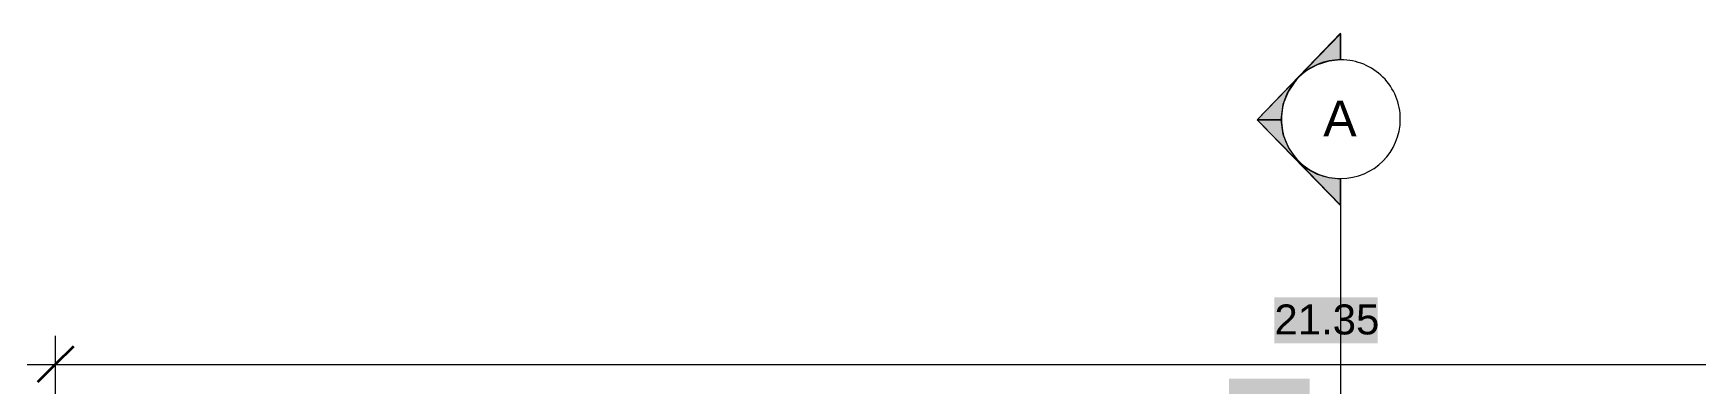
# Model space of a CAD drawing. Extents: x -187 to 52, y -9 to 65.
# Drawn here: x -176.4 to -162.44, y 55.57 to 58.52 of the extents above; entities that cross this region are included whole.
import ezdxf

# ---------------------------------------------------------------- set-up
doc = ezdxf.new("R2010")
doc.units = 0
doc.header["$MEASUREMENT"] = 0
doc.layers.add('PDF4_Geometría', color=7, linetype='Continuous')
doc.layers.add('PDF4_Texto', color=7, linetype='Continuous')
doc.layers.add('PDF4_Rellenos sólidos', color=7, linetype='Continuous', true_color=0xffffff)
doc.styles.add('PDF Arial', font='arial.ttf')

msp = doc.modelspace()

# ---------------------------------------------------------------- hatches: boundary and pattern name
at = {"layer": 'PDF4_Rellenos sólidos', "transparency": 33554559}
h = msp.add_hatch(color=7, dxfattribs=at)
h.paths.add_polyline_path([(-165.769, 58.157), (-165.765, 58.153), (-165.765, 58.157)])
h.paths.add_polyline_path([(-165.765, 58.161), (-165.761, 58.157), (-165.761, 58.161)])
h.paths.add_polyline_path([(-165.774, 58.153), (-165.769, 58.148), (-165.769, 58.153)])
h.paths.add_polyline_path([(-165.452, 58.292), (-165.422, 58.292), (-165.422, 58.508), (-165.427, 58.508), (-165.541, 58.394), (-165.545, 58.385), (-165.664, 58.267), (-165.668, 58.258), (-165.761, 58.165), (-165.752, 58.161), (-165.752, 58.165), (-165.735, 58.182), (-165.727, 58.187), (-165.706, 58.208), (-165.621, 58.25), (-165.617, 58.254), (-165.6, 58.258), (-165.575, 58.267), (-165.558, 58.271), (-165.52, 58.284)])
h.paths.add_polyline_path([(-165.778, 58.148), (-165.774, 58.144), (-165.774, 58.148)])
h.paths.add_polyline_path([(-165.778, 58.14), (-165.778, 58.144), (-165.782, 58.144)])
h = msp.add_hatch(color=7, dxfattribs=at)
h.paths.add_polyline_path([(-165.803, 58.119), (-165.799, 58.115), (-165.799, 58.119)])
h.paths.add_polyline_path([(-165.799, 58.123), (-165.795, 58.119), (-165.795, 58.123)])
h.paths.add_polyline_path([(-166.12, 57.793), (-165.922, 57.789), (-165.922, 57.793), (-165.917, 57.823), (-165.913, 57.857), (-165.909, 57.886), (-165.905, 57.92), (-165.896, 57.937), (-165.892, 57.95), (-165.888, 57.958), (-165.883, 57.971), (-165.879, 57.979), (-165.875, 57.992), (-165.871, 58), (-165.867, 58.013), (-165.862, 58.022), (-165.858, 58.034), (-165.85, 58.043), (-165.845, 58.051), (-165.841, 58.055), (-165.837, 58.064), (-165.833, 58.068), (-165.828, 58.077), (-165.824, 58.081), (-165.82, 58.089), (-165.816, 58.094), (-165.812, 58.102), (-165.807, 58.106), (-165.803, 58.115), (-165.807, 58.115), (-165.896, 58.026), (-165.9, 58.017), (-166.006, 57.912), (-166.01, 57.903)])
h = msp.add_hatch(color=7, dxfattribs=at)
h.paths.add_polyline_path([(-165.917, 57.759), (-165.917, 57.789), (-166.116, 57.789), (-165.951, 57.624), (-165.951, 57.616), (-165.947, 57.616), (-165.803, 57.472), (-165.803, 57.48), (-165.807, 57.485), (-165.812, 57.485), (-165.812, 57.493), (-165.816, 57.497), (-165.82, 57.497), (-165.82, 57.506), (-165.824, 57.51), (-165.828, 57.51), (-165.828, 57.518), (-165.833, 57.523), (-165.837, 57.523), (-165.837, 57.531), (-165.841, 57.535), (-165.845, 57.535), (-165.845, 57.544), (-165.854, 57.552), (-165.858, 57.552), (-165.858, 57.565), (-165.862, 57.565), (-165.862, 57.573), (-165.867, 57.573), (-165.867, 57.586), (-165.871, 57.586), (-165.871, 57.594), (-165.875, 57.594), (-165.875, 57.607), (-165.879, 57.607), (-165.879, 57.616), (-165.883, 57.616), (-165.883, 57.628), (-165.888, 57.628), (-165.888, 57.637), (-165.892, 57.637), (-165.892, 57.649), (-165.896, 57.649), (-165.896, 57.658), (-165.9, 57.658), (-165.9, 57.666), (-165.905, 57.666), (-165.905, 57.7), (-165.909, 57.7), (-165.909, 57.73), (-165.913, 57.73), (-165.913, 57.759)])
h.paths.add_polyline_path([(-165.799, 57.468), (-165.795, 57.463), (-165.795, 57.468)])
h.paths.add_polyline_path([(-165.803, 57.472), (-165.799, 57.468), (-165.799, 57.472)])
h = msp.add_hatch(color=7, dxfattribs=at)
h.paths.add_polyline_path([(-165.778, 57.442), (-165.778, 57.446), (-165.782, 57.446)])
h.paths.add_polyline_path([(-165.422, 57.294), (-165.452, 57.298), (-165.52, 57.307), (-165.558, 57.32), (-165.575, 57.324), (-165.6, 57.332), (-165.617, 57.336), (-165.621, 57.341), (-165.706, 57.383), (-165.727, 57.404), (-165.735, 57.408), (-165.752, 57.425), (-165.761, 57.425), (-165.664, 57.328), (-165.664, 57.32), (-165.659, 57.32), (-165.541, 57.201), (-165.541, 57.193), (-165.537, 57.193), (-165.422, 57.079)])
h.paths.add_polyline_path([(-165.774, 57.438), (-165.769, 57.434), (-165.769, 57.438)])
h.paths.add_polyline_path([(-165.769, 57.434), (-165.765, 57.43), (-165.765, 57.434)])
h.paths.add_polyline_path([(-165.765, 57.43), (-165.761, 57.425), (-165.761, 57.43)])
h.paths.add_polyline_path([(-165.778, 57.442), (-165.774, 57.438), (-165.774, 57.442)])
for points in [[(-165.977, 56.296), (-165.977, 55.907), (-165.11, 55.907), (-165.11, 56.296)], [(-166.357, 55.611), (-166.357, 55.222), (-165.68, 55.222), (-165.68, 55.611)]]:
    msp.add_hatch(color=256, dxfattribs=at).paths.add_polyline_path(points)

# ---------------------------------------------------------------- linework, layer by layer
at = {"layer": 'PDF4_Geometría', "lineweight": 9}
for points in [[(-165.422, 58.292), (-165.422, 58.516), (-166.12, 57.789), (-165.422, 57.066), (-165.422, 57.29), (-165.422, 50.392), (-165.021, 50.392)], [(-176.211, 55.971), (-176.211, 55.729), (-176.211, 50.405), (-176.211, 54.947), (-176.211, 55.184)], [(-176.448, 55.729), (-154.643, 55.729)]]:
    msp.add_lwpolyline(points, dxfattribs=at)
for points in [[(-165.422, 58.512), (-165.422, 58.292), (-165.52, 58.28), (-165.617, 58.25), (-165.706, 58.203), (-165.786, 58.136)], [(-165.922, 57.789), (-166.12, 57.789), (-165.786, 58.136), (-165.858, 58.03), (-165.905, 57.916)], [(-165.922, 57.789), (-165.905, 57.666), (-165.858, 57.552), (-165.786, 57.446), (-166.12, 57.789)], [(-165.422, 57.07), (-165.786, 57.446), (-165.706, 57.379), (-165.617, 57.332), (-165.52, 57.303), (-165.422, 57.29)]]:
    msp.add_lwpolyline(points, close=True, dxfattribs=at)
msp.add_lwpolyline([(-165.917, 57.793, 0.416317), (-165.418, 57.294, 0.413136), (-164.919, 57.793, 0.416317), (-165.418, 58.292, 0.419492)], format="xyb", close=True, dxfattribs=at)
at = {"layer": 'PDF4_Geometría', "lineweight": 35}
msp.add_lwpolyline([(-176.059, 55.882), (-176.211, 55.729), (-176.359, 55.581)], dxfattribs=at)

# ---------------------------------------------------------------- texts
at = {"layer": 'PDF4_Texto', "attachment_point": 7, "style": 'PDF Arial'}
for s, insert, char_height in [('A', (-165.566, 57.649), 0.301), ('21.35', (-165.976, 55.979), 0.252)]:
    msp.add_mtext(s, dxfattribs=dict(at, insert=insert, char_height=char_height))

doc.saveas('drawing.dxf')
